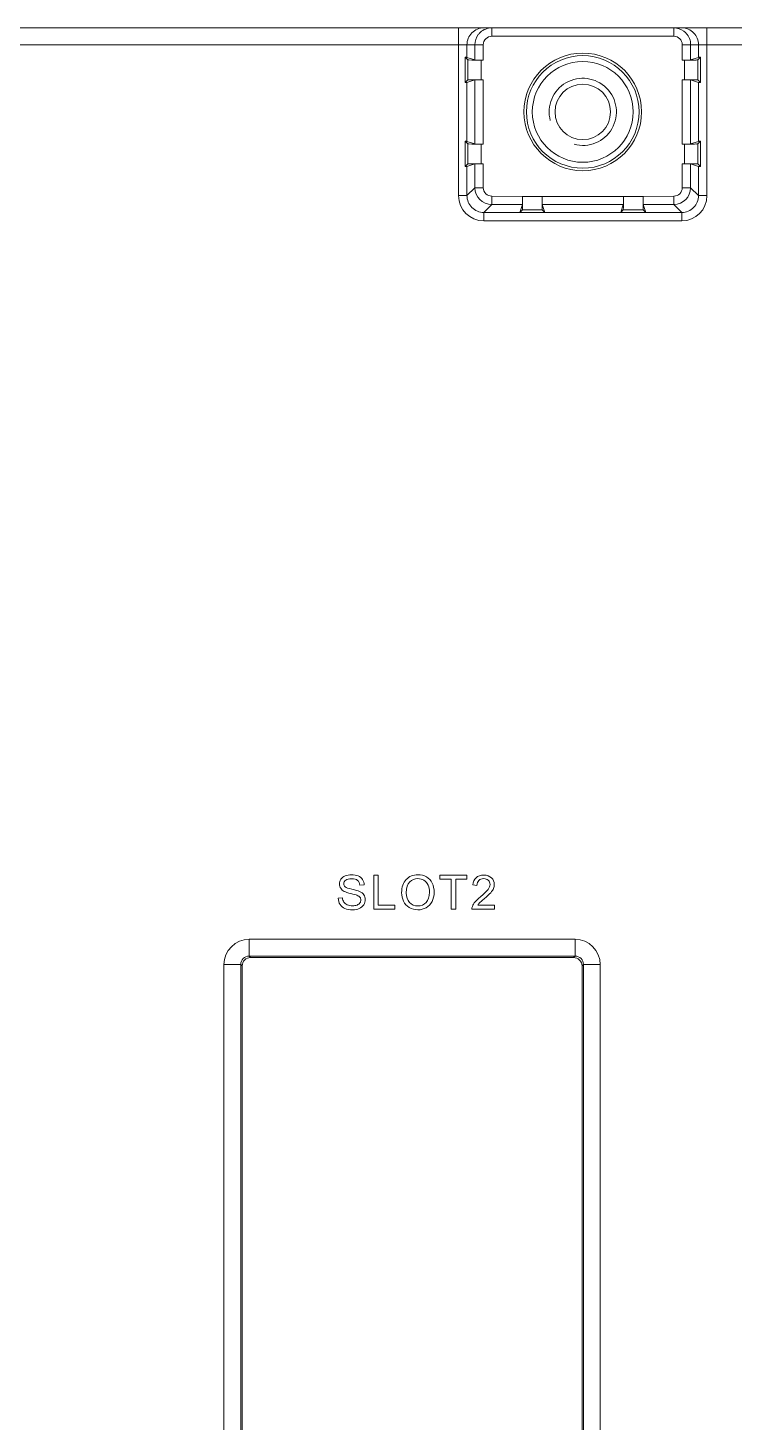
# Model space of a CAD drawing. Header units: millimetres. Extents: x 33157 to 59611, y -29750 to 1750.
# Drawn here: x 54995.7 to 55037.7, y -3995.1 to -3912.1 of the extents above; entities that cross this region are included whole.
import ezdxf

# ---------------------------------------------------------------- set-up
doc = ezdxf.new("R2010")
doc.units = ezdxf.units.MM
doc.layers.add('layer 1', color=7, linetype='Continuous', lineweight=18)

msp = doc.modelspace()

# ---------------------------------------------------------------- linework, layer by layer
at = {"layer": 'layer 1', "lineweight": 9}
for p, q in [((55021.324, -3912.109), (55021.324, -3912.109)), ((55021.324, -3912.109), (55021.324, -3922.096)), ((55023.296, -3912.109), (55023.296, -3912.109)), ((55023.296, -3912.109), (55023.296, -3912.609)), ((55034.127, -3912.109), (55034.127, -3912.109)), ((55034.127, -3912.109), (55034.127, -3912.609)), ((55034.127, -3912.609), (55034.127, -3912.609)), ((55036.098, -3912.109), (55036.098, -3912.109)), ((55036.098, -3912.109), (55036.098, -3922.096)), ((55021.824, -3913.109), (55021.824, -3913.109)), ((55021.824, -3913.109), (55021.824, -3913.863)), ((55022.296, -3913.109), (55022.296, -3913.109)), ((55022.296, -3913.109), (55022.296, -3914.02)), ((55022.796, -3913.109), (55022.796, -3913.109)), ((55022.796, -3913.109), (55022.796, -3914.024)), ((55022.796, -3913.109), (55022.796, -3913.109)), ((55034.627, -3913.109), (55034.627, -3913.109)), ((55034.627, -3913.109), (55034.627, -3914.024)), ((55035.127, -3913.109), (55035.127, -3913.109)), ((55035.127, -3913.109), (55035.127, -3914.02)), ((55035.599, -3913.109), (55035.599, -3913.109)), ((55035.599, -3913.109), (55035.599, -3913.863)), ((55021.713, -3913.86), (55021.713, -3913.86)), ((55021.713, -3913.86), (55021.713, -3915.357)), ((55021.87, -3914.017), (55021.87, -3914.017)), ((55021.87, -3914.017), (55021.87, -3915.2)), ((55022.67, -3914.024), (55022.67, -3914.024)), ((55022.67, -3914.024), (55022.67, -3915.193)), ((55022.796, -3914.024), (55022.796, -3914.024)), ((55034.752, -3914.024), (55034.752, -3914.024)), ((55034.752, -3914.024), (55034.752, -3915.193)), ((55034.752, -3914.024), (55034.752, -3914.024)), ((55035.552, -3914.017), (55035.552, -3914.017)), ((55035.552, -3914.017), (55035.552, -3915.2)), ((55035.599, -3913.863), (55035.599, -3913.863)), ((55035.71, -3913.86), (55035.71, -3913.86)), ((55035.71, -3913.86), (55035.71, -3913.86)), ((55035.71, -3913.86), (55035.71, -3915.357)), ((55021.824, -3915.354), (55021.824, -3915.354)), ((55021.824, -3915.354), (55021.824, -3918.863)), ((55021.87, -3915.2), (55021.87, -3915.2)), ((55022.296, -3915.197), (55022.296, -3915.197)), ((55022.296, -3915.197), (55022.296, -3915.197)), ((55022.296, -3915.197), (55022.296, -3919.02)), ((55022.796, -3915.193), (55022.796, -3915.193)), ((55022.796, -3915.193), (55022.796, -3919.024)), ((55022.796, -3915.193), (55022.796, -3915.193)), ((55034.627, -3915.193), (55034.627, -3915.193)), ((55034.627, -3915.193), (55034.627, -3919.024)), ((55034.752, -3915.193), (55034.752, -3915.193)), ((55035.127, -3915.197), (55035.127, -3915.197)), ((55035.127, -3915.197), (55035.127, -3919.02)), ((55035.599, -3915.354), (55035.599, -3915.354)), ((55035.599, -3915.354), (55035.599, -3918.863)), ((55021.713, -3918.86), (55021.713, -3918.86)), ((55021.713, -3918.86), (55021.713, -3920.357)), ((55021.87, -3919.017), (55021.87, -3919.017)), ((55021.87, -3919.017), (55021.87, -3920.2)), ((55022.67, -3919.024), (55022.67, -3919.024)), ((55022.67, -3919.024), (55022.67, -3920.193)), ((55022.796, -3919.024), (55022.796, -3919.024)), ((55034.752, -3919.024), (55034.752, -3919.024)), ((55034.752, -3919.024), (55034.752, -3920.193)), ((55034.752, -3919.024), (55034.752, -3919.024)), ((55035.552, -3919.017), (55035.552, -3919.017)), ((55035.552, -3919.017), (55035.552, -3920.2)), ((55035.599, -3918.863), (55035.599, -3918.863)), ((55035.71, -3918.86), (55035.71, -3918.86)), ((55035.71, -3918.86), (55035.71, -3918.86)), ((55035.71, -3918.86), (55035.71, -3920.357)), ((55021.824, -3920.354), (55021.824, -3920.354)), ((55021.824, -3920.354), (55021.824, -3922.096)), ((55021.87, -3920.2), (55021.87, -3920.2)), ((55022.296, -3920.197), (55022.296, -3920.197)), ((55022.296, -3920.197), (55022.296, -3920.197)), ((55022.296, -3920.197), (55022.296, -3921.624)), ((55022.796, -3920.193), (55022.796, -3920.193)), ((55022.796, -3920.193), (55022.796, -3921.624)), ((55022.796, -3920.193), (55022.796, -3920.193)), ((55034.627, -3920.193), (55034.627, -3920.193)), ((55034.627, -3920.193), (55034.627, -3921.624)), ((55034.752, -3920.193), (55034.752, -3920.193)), ((55035.127, -3920.197), (55035.127, -3920.197)), ((55035.127, -3920.197), (55035.127, -3921.624)), ((55035.599, -3920.354), (55035.599, -3920.354)), ((55035.599, -3920.354), (55035.599, -3922.096)), ((55022.296, -3921.624), (55022.296, -3921.624)), ((55022.796, -3921.624), (55022.796, -3921.624)), ((55035.127, -3921.624), (55035.127, -3921.624)), ((55021.824, -3922.096), (55021.824, -3922.096)), ((55023.296, -3922.124), (55023.296, -3922.124)), ((55023.296, -3922.124), (55023.296, -3922.624)), ((55032.295, -3922.137), (55032.295, -3922.137)), ((55034.127, -3922.124), (55034.127, -3922.124)), ((55034.127, -3922.124), (55034.127, -3922.124)), ((55034.127, -3922.124), (55034.127, -3922.624)), ((55036.098, -3922.096), (55036.098, -3922.096)), ((55022.824, -3923.096), (55022.824, -3923.096)), ((55022.824, -3923.096), (55022.824, -3923.596)), ((55023.296, -3922.624), (55023.296, -3922.624)), ((55024.966, -3923.096), (55024.966, -3923.096)), ((55025.12, -3922.95), (55025.12, -3922.95)), ((55025.123, -3922.624), (55025.123, -3922.624)), ((55025.123, -3922.624), (55025.123, -3922.624)), ((55026.302, -3922.95), (55026.302, -3922.95)), ((55026.458, -3923.105), (55026.458, -3923.105)), ((55030.966, -3923.096), (55030.966, -3923.096)), ((55031.12, -3922.95), (55031.12, -3922.95)), ((55031.123, -3922.624), (55031.123, -3922.624)), ((55031.123, -3922.624), (55031.123, -3922.624)), ((55032.302, -3922.95), (55032.302, -3922.95)), ((55032.458, -3923.105), (55032.458, -3923.105)), ((55034.127, -3922.624), (55034.127, -3922.624)), ((55034.599, -3923.096), (55034.599, -3923.096)), ((55034.599, -3923.096), (55034.599, -3923.096)), ((55034.599, -3923.096), (55034.599, -3923.596)), ((55034.599, -3923.596), (55034.599, -3923.596)), ((55008.87, -3966.367), (55008.87, -3966.367)), ((55008.87, -3966.367), (55008.87, -3967.367)), ((55028.253, -3966.367), (55028.253, -3966.367)), ((55028.253, -3966.367), (55028.253, -3966.367)), ((55028.253, -3966.367), (55028.253, -3967.367)), ((55028.253, -3967.367), (55028.253, -3967.367)), ((55028.253, -3967.367), (55028.253, -3967.367)), ((55007.37, -3967.867), (55007.37, -4022.7)), ((55008.37, -3967.867), (55008.37, -3967.867)), ((55008.37, -3967.867), (55008.37, -4022.7)), ((55008.456, -3967.953), (55008.456, -4022.614)), ((55028.167, -3967.453), (55028.167, -3967.453)), ((55028.667, -3967.953), (55028.667, -3967.953)), ((55028.667, -3967.953), (55028.667, -4022.614)), ((55028.753, -3967.867), (55028.753, -3967.867)), ((55028.753, -3967.867), (55028.753, -3967.867)), ((55028.753, -3967.867), (55028.753, -4022.7)), ((55029.753, -3967.867), (55029.753, -3967.867)), ((55029.753, -3967.867), (55029.753, -3967.867)), ((55029.753, -3967.867), (55029.753, -4022.7))]:
    msp.add_line(p, q, dxfattribs=at)
for points in [[(54809.212, -3912.109), (54809.212, -3912.109), (55095.211, -3912.109), (55095.211, -3912.109)], [(55022.117, -3912.401), (55021.929, -3912.589), (55021.824, -3912.843), (55021.824, -3913.109)], [(55022.824, -3912.109), (55022.559, -3912.109), (55022.304, -3912.214), (55022.117, -3912.401)], [(55022.495, -3912.511), (55022.369, -3912.679), (55022.296, -3912.899), (55022.296, -3913.109)], [(55022.624, -3912.368), (55022.576, -3912.411), (55022.533, -3912.459), (55022.495, -3912.511)], [(55023.296, -3912.109), (55023.048, -3912.109), (55022.808, -3912.201), (55022.624, -3912.368)], [(55023.296, -3912.609), (55023.02, -3912.609), (55022.796, -3912.832), (55022.796, -3913.109)], [(55034.127, -3912.609), (55034.127, -3912.609), (55023.296, -3912.609), (55023.296, -3912.609)], [(55034.725, -3912.307), (55034.556, -3912.182), (55034.337, -3912.109), (55034.127, -3912.109)], [(55034.627, -3913.109), (55034.627, -3912.832), (55034.403, -3912.609), (55034.127, -3912.609)], [(55035.306, -3912.401), (55035.118, -3912.214), (55034.864, -3912.109), (55034.599, -3912.109)], [(55034.867, -3912.436), (55034.824, -3912.389), (55034.776, -3912.346), (55034.725, -3912.307)], [(55035.127, -3913.109), (55035.127, -3912.86), (55035.034, -3912.62), (55034.867, -3912.436)], [(55035.599, -3913.109), (55035.599, -3912.843), (55035.493, -3912.589), (55035.306, -3912.401)], [(54989.627, -3913.109), (54989.627, -3913.109), (55022.796, -3913.109), (55022.796, -3913.109)], [(55034.627, -3913.109), (55034.627, -3913.109), (55067.796, -3913.109), (55067.796, -3913.109)], [(55021.87, -3914.017), (55021.87, -3914.017), (55021.713, -3913.86), (55021.713, -3913.86)], [(55021.824, -3913.863), (55021.821, -3913.862), (55021.782, -3913.861), (55021.713, -3913.86)], [(55021.824, -3913.863), (55021.824, -3913.863), (55022.296, -3914.02), (55022.296, -3914.02)], [(55021.87, -3914.017), (55021.874, -3914.021), (55022.231, -3914.024), (55022.67, -3914.024)], [(55022.296, -3914.02), (55022.303, -3914.023), (55022.525, -3914.024), (55022.796, -3914.024)], [(55022.796, -3914.024), (55022.796, -3914.024), (55022.67, -3914.024), (55022.67, -3914.024)], [(55034.627, -3914.024), (55034.627, -3914.024), (55034.752, -3914.024), (55034.752, -3914.024)], [(55035.599, -3913.863), (55035.599, -3913.863), (55035.127, -3914.02), (55035.127, -3914.02)], [(55035.552, -3914.017), (55035.552, -3914.017), (55035.71, -3913.86), (55035.71, -3913.86)], [(55035.71, -3913.86), (55035.64, -3913.861), (55035.601, -3913.862), (55035.599, -3913.863)], [(55021.87, -3915.2), (55021.87, -3915.2), (55021.713, -3915.357), (55021.713, -3915.357)], [(55021.713, -3915.357), (55021.782, -3915.356), (55021.821, -3915.355), (55021.824, -3915.354)], [(55021.824, -3915.354), (55021.824, -3915.354), (55022.296, -3915.197), (55022.296, -3915.197)], [(55022.796, -3915.193), (55022.796, -3915.193), (55022.67, -3915.193), (55022.67, -3915.193)], [(55034.627, -3915.193), (55034.627, -3915.193), (55034.752, -3915.193), (55034.752, -3915.193)], [(55035.127, -3915.197), (55035.119, -3915.195), (55034.898, -3915.193), (55034.627, -3915.193)], [(55035.552, -3915.2), (55035.549, -3915.196), (55035.192, -3915.193), (55034.752, -3915.193)], [(55035.599, -3915.354), (55035.599, -3915.354), (55035.127, -3915.197), (55035.127, -3915.197)], [(55035.552, -3915.2), (55035.552, -3915.2), (55035.71, -3915.357), (55035.71, -3915.357)], [(55035.599, -3915.354), (55035.601, -3915.355), (55035.64, -3915.356), (55035.71, -3915.357)], [(55021.87, -3919.017), (55021.87, -3919.017), (55021.713, -3918.86), (55021.713, -3918.86)], [(55021.824, -3918.863), (55021.821, -3918.862), (55021.782, -3918.861), (55021.713, -3918.86)], [(55021.824, -3918.863), (55021.824, -3918.863), (55022.296, -3919.02), (55022.296, -3919.02)], [(55021.87, -3919.017), (55021.874, -3919.021), (55022.231, -3919.024), (55022.67, -3919.024)], [(55022.296, -3919.02), (55022.303, -3919.023), (55022.525, -3919.024), (55022.796, -3919.024)], [(55022.796, -3919.024), (55022.796, -3919.024), (55022.67, -3919.024), (55022.67, -3919.024)], [(55034.627, -3919.024), (55034.627, -3919.024), (55034.752, -3919.024), (55034.752, -3919.024)], [(55035.599, -3918.863), (55035.599, -3918.863), (55035.127, -3919.02), (55035.127, -3919.02)], [(55035.552, -3919.017), (55035.552, -3919.017), (55035.71, -3918.86), (55035.71, -3918.86)], [(55035.71, -3918.86), (55035.64, -3918.861), (55035.601, -3918.862), (55035.599, -3918.863)], [(55021.87, -3920.2), (55021.87, -3920.2), (55021.713, -3920.357), (55021.713, -3920.357)], [(55021.713, -3920.357), (55021.782, -3920.356), (55021.821, -3920.355), (55021.824, -3920.354)], [(55021.824, -3920.354), (55021.824, -3920.354), (55022.296, -3920.197), (55022.296, -3920.197)], [(55022.796, -3920.193), (55022.796, -3920.193), (55022.67, -3920.193), (55022.67, -3920.193)], [(55034.627, -3920.193), (55034.627, -3920.193), (55034.752, -3920.193), (55034.752, -3920.193)], [(55035.127, -3920.197), (55035.119, -3920.195), (55034.898, -3920.193), (55034.627, -3920.193)], [(55035.552, -3920.2), (55035.549, -3920.196), (55035.192, -3920.193), (55034.752, -3920.193)], [(55035.599, -3920.354), (55035.599, -3920.354), (55035.127, -3920.197), (55035.127, -3920.197)], [(55035.552, -3920.2), (55035.552, -3920.2), (55035.71, -3920.357), (55035.71, -3920.357)], [(55035.599, -3920.354), (55035.601, -3920.355), (55035.64, -3920.356), (55035.71, -3920.357)], [(55022.296, -3921.624), (55022.296, -3921.624), (55021.824, -3922.096), (55021.824, -3922.096)], [(55022.796, -3921.624), (55022.796, -3921.624), (55022.296, -3921.624), (55022.296, -3921.624)], [(55022.296, -3921.624), (55022.296, -3922.176), (55022.744, -3922.624), (55023.296, -3922.624)], [(55034.127, -3922.624), (55034.679, -3922.624), (55035.126, -3922.176), (55035.127, -3921.624)], [(55034.627, -3921.624), (55034.627, -3921.624), (55035.127, -3921.624), (55035.127, -3921.624)], [(55035.127, -3921.624), (55035.127, -3921.624), (55035.599, -3922.096), (55035.599, -3922.096)], [(55021.324, -3922.096), (55021.324, -3922.096), (55021.824, -3922.096), (55021.824, -3922.096)], [(55021.324, -3922.096), (55021.324, -3922.924), (55021.996, -3923.596), (55022.824, -3923.596)], [(55023.296, -3922.124), (55023.296, -3922.124), (55025.127, -3922.137), (55025.127, -3922.137)], [(55025.127, -3922.137), (55025.127, -3922.137), (55032.295, -3922.137), (55032.295, -3922.137)], [(55032.295, -3922.137), (55032.295, -3922.137), (55034.127, -3922.124), (55034.127, -3922.124)], [(55034.599, -3923.596), (55035.427, -3923.596), (55036.098, -3922.924), (55036.098, -3922.096)], [(55036.098, -3922.096), (55036.098, -3922.096), (55035.599, -3922.096), (55035.599, -3922.096)], [(55022.824, -3923.096), (55022.824, -3923.096), (55024.966, -3923.096), (55024.966, -3923.096)], [(55023.296, -3922.624), (55023.296, -3922.624), (55022.824, -3923.096), (55022.824, -3923.096)], [(55023.296, -3922.624), (55023.296, -3922.624), (55025.123, -3922.624), (55025.123, -3922.624)], [(55024.965, -3923.105), (55024.965, -3923.105), (55026.458, -3923.105), (55026.458, -3923.105)], [(55025.12, -3922.95), (55025.12, -3922.95), (55024.965, -3923.105), (55024.965, -3923.105)], [(55024.966, -3923.096), (55024.966, -3923.096), (55025.123, -3922.624), (55025.123, -3922.624)], [(55025.12, -3922.95), (55025.12, -3922.95), (55026.302, -3922.95), (55026.302, -3922.95)], [(55026.3, -3922.624), (55026.3, -3922.624), (55031.123, -3922.624), (55031.123, -3922.624)], [(55026.457, -3923.096), (55026.457, -3923.096), (55026.3, -3922.624), (55026.3, -3922.624)], [(55026.302, -3922.95), (55026.302, -3922.95), (55026.457, -3923.1), (55026.457, -3923.1)], [(55026.457, -3923.096), (55026.457, -3923.096), (55030.966, -3923.096), (55030.966, -3923.096)], [(55026.457, -3923.104), (55026.457, -3923.104), (55026.458, -3923.105), (55026.458, -3923.105)], [(55030.965, -3923.105), (55030.965, -3923.105), (55032.458, -3923.105), (55032.458, -3923.105)], [(55031.12, -3922.95), (55031.12, -3922.95), (55030.965, -3923.105), (55030.965, -3923.105)], [(55030.966, -3923.096), (55030.966, -3923.096), (55031.123, -3922.624), (55031.123, -3922.624)], [(55031.12, -3922.95), (55031.12, -3922.95), (55032.302, -3922.95), (55032.302, -3922.95)], [(55032.3, -3922.624), (55032.3, -3922.624), (55034.127, -3922.624), (55034.127, -3922.624)], [(55032.457, -3923.096), (55032.457, -3923.096), (55032.3, -3922.624), (55032.3, -3922.624)], [(55032.302, -3922.95), (55032.302, -3922.95), (55032.457, -3923.1), (55032.457, -3923.1)], [(55032.457, -3923.096), (55032.457, -3923.096), (55034.599, -3923.096), (55034.599, -3923.096)], [(55032.457, -3923.104), (55032.457, -3923.104), (55032.458, -3923.105), (55032.458, -3923.105)], [(55034.127, -3922.624), (55034.127, -3922.624), (55034.599, -3923.096), (55034.599, -3923.096)], [(55022.824, -3923.596), (55022.824, -3923.596), (55034.599, -3923.596), (55034.599, -3923.596)], [(55008.87, -3966.367), (55008.042, -3966.367), (55007.37, -3967.039), (55007.37, -3967.867)], [(55008.87, -3966.367), (55008.87, -3966.367), (55028.253, -3966.367), (55028.253, -3966.367)], [(55029.753, -3967.867), (55029.753, -3967.039), (55029.081, -3966.367), (55028.253, -3966.367)], [(55008.87, -3967.367), (55008.87, -3967.367), (55028.253, -3967.367), (55028.253, -3967.367)], [(55008.956, -3967.453), (55008.956, -3967.453), (55008.87, -3967.367), (55008.87, -3967.367)], [(55028.253, -3967.367), (55028.253, -3967.367), (55028.167, -3967.453), (55028.167, -3967.453)], [(55007.37, -3967.867), (55007.37, -3967.867), (55008.37, -3967.867), (55008.37, -3967.867)], [(55008.456, -3967.953), (55008.456, -3967.953), (55008.37, -3967.867), (55008.37, -3967.867)], [(55008.956, -3967.453), (55008.679, -3967.453), (55008.456, -3967.677), (55008.456, -3967.953)], [(55008.956, -3967.453), (55008.956, -3967.453), (55028.167, -3967.453), (55028.167, -3967.453)], [(55028.667, -3967.953), (55028.667, -3967.677), (55028.443, -3967.453), (55028.167, -3967.453)], [(55028.753, -3967.867), (55028.753, -3967.867), (55028.667, -3967.953), (55028.667, -3967.953)], [(55029.753, -3967.867), (55029.753, -3967.867), (55028.753, -3967.867), (55028.753, -3967.867)]]:
    msp.add_open_spline(points, degree=3, dxfattribs=at)
for points, knots in [([(55032.211, -3917.109), (55032.211, -3915.176), (55030.644, -3913.609), (55028.711, -3913.609), (55026.778, -3913.609), (55025.211, -3915.176), (55025.211, -3917.109), (55025.211, -3919.042), (55026.778, -3920.609), (55028.711, -3920.609), (55030.644, -3920.609), (55032.211, -3919.042), (55032.211, -3917.109), (55032.211, -3917.109), (55032.211, -3917.109), (55032.211, -3917.109)], [0, 0, 0, 0, 157978.29184, 157978.29184, 157978.29184, 315956.583679, 315956.583679, 315956.583679, 473934.875519, 473934.875519, 473934.875519, 631913.167358, 631913.167358, 631913.167358, 631919.48649, 631919.48649, 631919.48649, 631919.48649]), ([(55032.061, -3917.109), (55032.061, -3915.258), (55030.561, -3913.759), (55028.711, -3913.759), (55026.861, -3913.759), (55025.361, -3915.258), (55025.361, -3917.109), (55025.361, -3918.959), (55026.861, -3920.459), (55028.711, -3920.459), (55030.561, -3920.459), (55032.061, -3918.959), (55032.061, -3917.109), (55032.061, -3917.109), (55032.061, -3917.109), (55032.061, -3917.109)], [0, 0, 0, 0, 157978.84943, 157978.84943, 157978.84943, 315957.698861, 315957.698861, 315957.698861, 473936.548291, 473936.548291, 473936.548291, 631915.397722, 631915.397722, 631915.397722, 631921.716876, 631921.716876, 631921.716876, 631921.716876]), ([(55031.711, -3917.109), (55031.711, -3915.452), (55030.368, -3914.109), (55028.711, -3914.109), (55027.054, -3914.109), (55025.711, -3915.452), (55025.711, -3917.109), (55025.711, -3918.765), (55027.054, -3920.109), (55028.711, -3920.109), (55030.368, -3920.109), (55031.711, -3918.765), (55031.711, -3917.109), (55031.711, -3917.109), (55031.711, -3917.109), (55031.711, -3917.109)], [0, 0, 0, 0, 157980.15052, 157980.15052, 157980.15052, 315960.30104, 315960.30104, 315960.30104, 473940.451561, 473940.451561, 473940.451561, 631920.602081, 631920.602081, 631920.602081, 631926.921287, 631926.921287, 631926.921287, 631926.921287]), ([(55034.725, -3914.024), (55034.829, -3914.024), (55034.933, -3914.024), (55035.037, -3914.024), (55035.085, -3914.024), (55035.132, -3914.024), (55035.18, -3914.023), (55035.222, -3914.023), (55035.264, -3914.023), (55035.306, -3914.022), (55035.34, -3914.022), (55035.374, -3914.021), (55035.409, -3914.021), (55035.435, -3914.022), (55035.462, -3914.023), (55035.487, -3914.02), (55035.502, -3914.019), (55035.517, -3914.016), (55035.535, -3914.019), (55035.542, -3914.02), (55035.548, -3914.022), (55035.552, -3914.017)], [0, 0, 0, 0, 149069.000676, 149069.000676, 149069.000676, 298138.001351, 298138.001351, 298138.001351, 447207.002027, 447207.002027, 447207.002027, 596276.002703, 596276.002703, 596276.002703, 745345.003379, 745345.003379, 745345.003379, 894414.004054, 894414.004054, 894414.004054, 1043483.00473, 1043483.00473, 1043483.00473, 1043483.00473]), ([(55034.725, -3914.024), (55034.776, -3914.024), (55034.827, -3914.024), (55034.878, -3914.024), (55034.921, -3914.024), (55034.964, -3914.025), (55035.007, -3914.023), (55035.036, -3914.022), (55035.064, -3914.02), (55035.094, -3914.022), (55035.105, -3914.022), (55035.116, -3914.024), (55035.127, -3914.02)], [0, 0, 0, 0, 158005.188899, 158005.188899, 158005.188899, 316010.377798, 316010.377798, 316010.377798, 474015.566697, 474015.566697, 474015.566697, 632020.755597, 632020.755597, 632020.755597, 632020.755597]), ([(55022.698, -3915.193), (55022.594, -3915.193), (55022.489, -3915.193), (55022.385, -3915.193), (55022.338, -3915.193), (55022.29, -3915.194), (55022.243, -3915.194), (55022.201, -3915.194), (55022.159, -3915.194), (55022.117, -3915.195), (55022.083, -3915.195), (55022.048, -3915.196), (55022.013, -3915.196), (55021.987, -3915.196), (55021.961, -3915.195), (55021.936, -3915.197), (55021.92, -3915.198), (55021.905, -3915.201), (55021.888, -3915.198), (55021.881, -3915.197), (55021.874, -3915.196), (55021.87, -3915.2)], [0, 0, 0, 0, 149036.424046, 149036.424046, 149036.424046, 298072.848093, 298072.848093, 298072.848093, 447109.272139, 447109.272139, 447109.272139, 596145.696186, 596145.696186, 596145.696186, 745182.120232, 745182.120232, 745182.120232, 894218.544279, 894218.544279, 894218.544279, 1043254.968325, 1043254.968325, 1043254.968325, 1043254.968325]), ([(55022.698, -3915.193), (55022.647, -3915.193), (55022.596, -3915.193), (55022.545, -3915.193), (55022.501, -3915.193), (55022.458, -3915.193), (55022.415, -3915.194), (55022.387, -3915.195), (55022.358, -3915.197), (55022.329, -3915.196), (55022.318, -3915.195), (55022.307, -3915.194), (55022.296, -3915.197)], [0, 0, 0, 0, 157972.432624, 157972.432624, 157972.432624, 315944.865249, 315944.865249, 315944.865249, 473917.297873, 473917.297873, 473917.297873, 631889.730497, 631889.730497, 631889.730497, 631889.730497]), ([(55028.194, -3919.04), (55029.068, -3919.275), (55029.991, -3918.893), (55030.443, -3918.109), (55030.896, -3917.325), (55030.766, -3916.334), (55030.126, -3915.694), (55029.485, -3915.054), (55028.495, -3914.924), (55027.711, -3915.377), (55026.927, -3915.829), (55026.545, -3916.752), (55026.779, -3917.626)], [0, 0, 0, 0, 157988.95752, 157988.95752, 157988.95752, 315977.91504, 315977.91504, 315977.91504, 473966.87256, 473966.87256, 473966.87256, 631955.830079, 631955.830079, 631955.830079, 631955.830079]), ([(55030.361, -3917.109), (55030.361, -3916.197), (55029.623, -3915.459), (55028.711, -3915.459), (55027.8, -3915.459), (55027.061, -3916.197), (55027.061, -3917.109), (55027.061, -3918.02), (55027.8, -3918.759), (55028.711, -3918.759), (55029.623, -3918.759), (55030.361, -3918.02), (55030.361, -3917.109), (55030.361, -3917.109), (55030.361, -3917.109), (55030.361, -3917.109)], [0, 0, 0, 0, 157985.169309, 157985.169309, 157985.169309, 315970.338618, 315970.338618, 315970.338618, 473955.507928, 473955.507928, 473955.507928, 631940.677237, 631940.677237, 631940.677237, 631946.996644, 631946.996644, 631946.996644, 631946.996644]), ([(55034.725, -3919.024), (55034.829, -3919.024), (55034.933, -3919.024), (55035.037, -3919.024), (55035.085, -3919.024), (55035.132, -3919.024), (55035.18, -3919.023), (55035.222, -3919.023), (55035.264, -3919.023), (55035.306, -3919.022), (55035.34, -3919.022), (55035.374, -3919.021), (55035.409, -3919.021), (55035.435, -3919.022), (55035.462, -3919.023), (55035.487, -3919.02), (55035.502, -3919.019), (55035.517, -3919.016), (55035.535, -3919.019), (55035.542, -3919.02), (55035.548, -3919.022), (55035.552, -3919.017)], [0, 0, 0, 0, 149075.796811, 149075.796811, 149075.796811, 298151.593621, 298151.593621, 298151.593621, 447227.390432, 447227.390432, 447227.390432, 596303.187242, 596303.187242, 596303.187242, 745378.984053, 745378.984053, 745378.984053, 894454.780864, 894454.780864, 894454.780864, 1043530.577674, 1043530.577674, 1043530.577674, 1043530.577674]), ([(55034.725, -3919.024), (55034.776, -3919.024), (55034.827, -3919.024), (55034.878, -3919.024), (55034.921, -3919.024), (55034.964, -3919.025), (55035.007, -3919.023), (55035.036, -3919.022), (55035.064, -3919.02), (55035.094, -3919.022), (55035.105, -3919.022), (55035.116, -3919.024), (55035.127, -3919.02)], [0, 0, 0, 0, 158012.773839, 158012.773839, 158012.773839, 316025.547678, 316025.547678, 316025.547678, 474038.321517, 474038.321517, 474038.321517, 632051.095356, 632051.095356, 632051.095356, 632051.095356]), ([(55022.698, -3920.193), (55022.594, -3920.193), (55022.489, -3920.193), (55022.385, -3920.193), (55022.338, -3920.193), (55022.29, -3920.194), (55022.243, -3920.194), (55022.201, -3920.194), (55022.159, -3920.194), (55022.117, -3920.195), (55022.083, -3920.195), (55022.048, -3920.196), (55022.013, -3920.196), (55021.987, -3920.196), (55021.961, -3920.195), (55021.936, -3920.197), (55021.92, -3920.198), (55021.905, -3920.201), (55021.888, -3920.198), (55021.881, -3920.197), (55021.874, -3920.196), (55021.87, -3920.2)], [0, 0, 0, 0, 149043.220489, 149043.220489, 149043.220489, 298086.440979, 298086.440979, 298086.440979, 447129.661468, 447129.661468, 447129.661468, 596172.881957, 596172.881957, 596172.881957, 745216.102446, 745216.102446, 745216.102446, 894259.322936, 894259.322936, 894259.322936, 1043302.543425, 1043302.543425, 1043302.543425, 1043302.543425]), ([(55022.698, -3920.193), (55022.647, -3920.193), (55022.596, -3920.193), (55022.545, -3920.193), (55022.501, -3920.193), (55022.458, -3920.193), (55022.415, -3920.194), (55022.387, -3920.195), (55022.358, -3920.197), (55022.329, -3920.196), (55022.318, -3920.195), (55022.307, -3920.194), (55022.296, -3920.197)], [0, 0, 0, 0, 157980.017892, 157980.017892, 157980.017892, 315960.035784, 315960.035784, 315960.035784, 473940.053676, 473940.053676, 473940.053676, 631920.071568, 631920.071568, 631920.071568, 631920.071568]), ([(55022.796, -3921.624), (55022.796, -3921.757), (55022.849, -3921.884), (55022.942, -3921.978), (55023.036, -3922.071), (55023.163, -3922.124), (55023.296, -3922.124)], [0, 0, 0, 0, 178166.481767, 178166.481767, 178166.481767, 356332.963535, 356332.963535, 356332.963535, 356332.963535]), ([(55034.127, -3922.124), (55034.259, -3922.124), (55034.387, -3922.071), (55034.48, -3921.978), (55034.574, -3921.884), (55034.627, -3921.757), (55034.627, -3921.624)], [0, 0, 0, 0, 178202.373312, 178202.373312, 178202.373312, 356404.746624, 356404.746624, 356404.746624, 356404.746624]), ([(55021.824, -3922.096), (55021.824, -3922.361), (55021.929, -3922.616), (55022.117, -3922.803), (55022.304, -3922.991), (55022.559, -3923.096), (55022.824, -3923.096)], [0, 0, 0, 0, 178164.855231, 178164.855231, 178164.855231, 356329.710462, 356329.710462, 356329.710462, 356329.710462]), ([(55025.12, -3922.95), (55025.124, -3922.946), (55025.123, -3922.939), (55025.122, -3922.933), (55025.119, -3922.915), (55025.121, -3922.901), (55025.123, -3922.886), (55025.125, -3922.861), (55025.124, -3922.835), (55025.124, -3922.81), (55025.124, -3922.776), (55025.125, -3922.742), (55025.125, -3922.708), (55025.126, -3922.668), (55025.126, -3922.626), (55025.126, -3922.585), (55025.126, -3922.539), (55025.126, -3922.492), (55025.127, -3922.445), (55025.127, -3922.343), (55025.127, -3922.24), (55025.127, -3922.137)], [0, 0, 0, 0, 149054.96134, 149054.96134, 149054.96134, 298109.92268, 298109.92268, 298109.92268, 447164.88402, 447164.88402, 447164.88402, 596219.84536, 596219.84536, 596219.84536, 745274.8067, 745274.8067, 745274.8067, 894329.76804, 894329.76804, 894329.76804, 1043384.72938, 1043384.72938, 1043384.72938, 1043384.72938]), ([(55025.127, -3922.137), (55025.127, -3922.198), (55025.127, -3922.26), (55025.127, -3922.321), (55025.127, -3922.373), (55025.128, -3922.426), (55025.126, -3922.477), (55025.125, -3922.513), (55025.122, -3922.547), (55025.124, -3922.583), (55025.125, -3922.597), (55025.127, -3922.611), (55025.123, -3922.624)], [0, 0, 0, 0, 157990.651953, 157990.651953, 157990.651953, 315981.303906, 315981.303906, 315981.303906, 473971.955859, 473971.955859, 473971.955859, 631962.607811, 631962.607811, 631962.607811, 631962.607811]), ([(55026.295, -3922.137), (55026.295, -3922.198), (55026.296, -3922.26), (55026.296, -3922.321), (55026.296, -3922.373), (55026.295, -3922.426), (55026.297, -3922.477), (55026.298, -3922.513), (55026.301, -3922.547), (55026.298, -3922.583), (55026.297, -3922.597), (55026.295, -3922.611), (55026.3, -3922.624)], [0, 0, 0, 0, 157993.887373, 157993.887373, 157993.887373, 315987.774746, 315987.774746, 315987.774746, 473981.662118, 473981.662118, 473981.662118, 631975.549491, 631975.549491, 631975.549491, 631975.549491]), ([(55026.295, -3922.137), (55026.295, -3922.24), (55026.296, -3922.343), (55026.296, -3922.445), (55026.296, -3922.492), (55026.296, -3922.539), (55026.297, -3922.585), (55026.297, -3922.626), (55026.297, -3922.668), (55026.297, -3922.708), (55026.298, -3922.742), (55026.299, -3922.776), (55026.299, -3922.81), (55026.298, -3922.835), (55026.297, -3922.861), (55026.3, -3922.886), (55026.301, -3922.901), (55026.304, -3922.915), (55026.301, -3922.933), (55026.3, -3922.939), (55026.298, -3922.946), (55026.302, -3922.95)], [0, 0, 0, 0, 149057.296665, 149057.296665, 149057.296665, 298114.59333, 298114.59333, 298114.59333, 447171.889995, 447171.889995, 447171.889995, 596229.18666, 596229.18666, 596229.18666, 745286.483325, 745286.483325, 745286.483325, 894343.77999, 894343.77999, 894343.77999, 1043401.076655, 1043401.076655, 1043401.076655, 1043401.076655]), ([(55031.12, -3922.95), (55031.124, -3922.946), (55031.123, -3922.939), (55031.122, -3922.933), (55031.119, -3922.915), (55031.121, -3922.901), (55031.123, -3922.886), (55031.125, -3922.861), (55031.124, -3922.835), (55031.124, -3922.81), (55031.124, -3922.776), (55031.125, -3922.742), (55031.125, -3922.708), (55031.126, -3922.668), (55031.126, -3922.626), (55031.126, -3922.585), (55031.126, -3922.539), (55031.126, -3922.492), (55031.127, -3922.445), (55031.127, -3922.343), (55031.127, -3922.24), (55031.127, -3922.137)], [0, 0, 0, 0, 149070.63299, 149070.63299, 149070.63299, 298141.265979, 298141.265979, 298141.265979, 447211.898969, 447211.898969, 447211.898969, 596282.531959, 596282.531959, 596282.531959, 745353.164949, 745353.164949, 745353.164949, 894423.797938, 894423.797938, 894423.797938, 1043494.430928, 1043494.430928, 1043494.430928, 1043494.430928]), ([(55031.127, -3922.137), (55031.127, -3922.198), (55031.127, -3922.26), (55031.127, -3922.321), (55031.127, -3922.373), (55031.128, -3922.426), (55031.126, -3922.477), (55031.125, -3922.513), (55031.122, -3922.547), (55031.124, -3922.583), (55031.125, -3922.597), (55031.127, -3922.611), (55031.123, -3922.624)], [0, 0, 0, 0, 158007.230557, 158007.230557, 158007.230557, 316014.461114, 316014.461114, 316014.461114, 474021.691671, 474021.691671, 474021.691671, 632028.922228, 632028.922228, 632028.922228, 632028.922228]), ([(55032.295, -3922.137), (55032.295, -3922.198), (55032.296, -3922.26), (55032.296, -3922.321), (55032.296, -3922.373), (55032.295, -3922.426), (55032.297, -3922.477), (55032.298, -3922.513), (55032.301, -3922.547), (55032.298, -3922.583), (55032.297, -3922.597), (55032.295, -3922.611), (55032.3, -3922.624)], [0, 0, 0, 0, 158010.465978, 158010.465978, 158010.465978, 316020.931956, 316020.931956, 316020.931956, 474031.397934, 474031.397934, 474031.397934, 632041.863912, 632041.863912, 632041.863912, 632041.863912]), ([(55032.295, -3922.137), (55032.295, -3922.24), (55032.296, -3922.343), (55032.296, -3922.445), (55032.296, -3922.492), (55032.296, -3922.539), (55032.297, -3922.585), (55032.297, -3922.626), (55032.297, -3922.668), (55032.297, -3922.708), (55032.298, -3922.742), (55032.299, -3922.776), (55032.299, -3922.81), (55032.298, -3922.835), (55032.297, -3922.861), (55032.3, -3922.886), (55032.301, -3922.901), (55032.304, -3922.915), (55032.301, -3922.933), (55032.3, -3922.939), (55032.298, -3922.946), (55032.302, -3922.95)], [0, 0, 0, 0, 149072.968316, 149072.968316, 149072.968316, 298145.936633, 298145.936633, 298145.936633, 447218.904949, 447218.904949, 447218.904949, 596291.873265, 596291.873265, 596291.873265, 745364.841581, 745364.841581, 745364.841581, 894437.809898, 894437.809898, 894437.809898, 1043510.778214, 1043510.778214, 1043510.778214, 1043510.778214]), ([(55034.599, -3923.096), (55034.864, -3923.096), (55035.118, -3922.991), (55035.306, -3922.803), (55035.493, -3922.616), (55035.599, -3922.361), (55035.599, -3922.096)], [0, 0, 0, 0, 178205.830364, 178205.830364, 178205.830364, 356411.660728, 356411.660728, 356411.660728, 356411.660728]), ([(55008.87, -3967.367), (55008.737, -3967.367), (55008.61, -3967.42), (55008.516, -3967.514), (55008.423, -3967.607), (55008.37, -3967.735), (55008.37, -3967.867)], [0, 0, 0, 0, 178199.596524, 178199.596524, 178199.596524, 356399.193047, 356399.193047, 356399.193047, 356399.193047]), ([(55028.753, -3967.867), (55028.753, -3967.735), (55028.7, -3967.607), (55028.606, -3967.514), (55028.512, -3967.42), (55028.385, -3967.367), (55028.253, -3967.367)], [0, 0, 0, 0, 178262.13322, 178262.13322, 178262.13322, 356524.26644, 356524.26644, 356524.26644, 356524.26644])]:
    msp.add_open_spline(points, degree=3, knots=knots, dxfattribs=at)
at = {"layer": 'layer 1'}
for points, knots in [([(55014.166, -3963.927), (55014.166, -3963.927), (55014.417, -3963.904), (55014.417, -3963.904), (55014.429, -3964.006), (55014.457, -3964.089), (55014.501, -3964.155), (55014.544, -3964.22), (55014.612, -3964.272), (55014.704, -3964.313), (55014.796, -3964.353), (55014.899, -3964.373), (55015.014, -3964.373), (55015.116, -3964.373), (55015.206, -3964.358), (55015.284, -3964.327), (55015.362, -3964.297), (55015.42, -3964.255), (55015.458, -3964.202), (55015.496, -3964.149), (55015.515, -3964.091), (55015.515, -3964.029), (55015.515, -3963.966), (55015.497, -3963.911), (55015.46, -3963.863), (55015.424, -3963.816), (55015.363, -3963.777), (55015.278, -3963.744), (55015.224, -3963.723), (55015.104, -3963.69), (55014.918, -3963.646), (55014.733, -3963.601), (55014.603, -3963.559), (55014.528, -3963.52), (55014.432, -3963.469), (55014.361, -3963.406), (55014.313, -3963.331), (55014.266, -3963.256), (55014.242, -3963.172), (55014.242, -3963.079), (55014.242, -3962.977), (55014.272, -3962.881), (55014.329, -3962.793), (55014.387, -3962.704), (55014.472, -3962.637), (55014.583, -3962.591), (55014.694, -3962.545), (55014.818, -3962.522), (55014.954, -3962.522), (55015.103, -3962.522), (55015.235, -3962.546), (55015.35, -3962.594), (55015.464, -3962.642), (55015.552, -3962.713), (55015.614, -3962.807), (55015.675, -3962.901), (55015.708, -3963.007), (55015.713, -3963.126), (55015.713, -3963.126), (55015.456, -3963.145), (55015.456, -3963.145), (55015.442, -3963.018), (55015.396, -3962.921), (55015.316, -3962.856), (55015.237, -3962.791), (55015.119, -3962.759), (55014.964, -3962.759), (55014.802, -3962.759), (55014.684, -3962.788), (55014.61, -3962.848), (55014.536, -3962.907), (55014.499, -3962.978), (55014.499, -3963.062), (55014.499, -3963.134), (55014.526, -3963.194), (55014.578, -3963.241), (55014.63, -3963.288), (55014.764, -3963.336), (55014.981, -3963.385), (55015.198, -3963.435), (55015.347, -3963.477), (55015.428, -3963.514), (55015.545, -3963.568), (55015.632, -3963.636), (55015.688, -3963.72), (55015.744, -3963.802), (55015.772, -3963.898), (55015.772, -3964.006), (55015.772, -3964.114), (55015.742, -3964.214), (55015.68, -3964.309), (55015.618, -3964.404), (55015.53, -3964.478), (55015.415, -3964.531), (55015.3, -3964.584), (55015.171, -3964.61), (55015.026, -3964.61), (55014.844, -3964.61), (55014.691, -3964.583), (55014.567, -3964.53), (55014.444, -3964.477), (55014.347, -3964.397), (55014.277, -3964.29), (55014.207, -3964.183), (55014.17, -3964.062), (55014.166, -3963.927)], [0, 0, 0, 0, 140081.932223, 140081.932223, 140081.932223, 280163.864446, 280163.864446, 280163.864446, 420245.796669, 420245.796669, 420245.796669, 560327.728892, 560327.728892, 560327.728892, 700409.661115, 700409.661115, 700409.661115, 840491.593338, 840491.593338, 840491.593338, 980573.525561, 980573.525561, 980573.525561, 1120655.457784, 1120655.457784, 1120655.457784, 1260737.390007, 1260737.390007, 1260737.390007, 1400819.32223, 1400819.32223, 1400819.32223, 1540901.254453, 1540901.254453, 1540901.254453, 1680983.186676, 1680983.186676, 1680983.186676, 1821065.118899, 1821065.118899, 1821065.118899, 1961147.051123, 1961147.051123, 1961147.051123, 2101228.983346, 2101228.983346, 2101228.983346, 2241310.915569, 2241310.915569, 2241310.915569, 2381392.847792, 2381392.847792, 2381392.847792, 2521474.780015, 2521474.780015, 2521474.780015, 2661556.712238, 2661556.712238, 2661556.712238, 2801638.644461, 2801638.644461, 2801638.644461, 2941720.576684, 2941720.576684, 2941720.576684, 3081802.508907, 3081802.508907, 3081802.508907, 3221884.44113, 3221884.44113, 3221884.44113, 3361966.373353, 3361966.373353, 3361966.373353, 3502048.305576, 3502048.305576, 3502048.305576, 3642130.237799, 3642130.237799, 3642130.237799, 3782212.170022, 3782212.170022, 3782212.170022, 3922294.102245, 3922294.102245, 3922294.102245, 4062376.034468, 4062376.034468, 4062376.034468, 4202457.966691, 4202457.966691, 4202457.966691, 4342539.898914, 4342539.898914, 4342539.898914, 4482621.831137, 4482621.831137, 4482621.831137, 4622703.76336, 4622703.76336, 4622703.76336, 4762785.695583, 4762785.695583, 4762785.695583, 4902867.627806, 4902867.627806, 4902867.627806, 4902867.627806]), ([(55016.282, -3964.576), (55016.282, -3964.576), (55016.282, -3962.555), (55016.282, -3962.555), (55016.282, -3962.555), (55016.55, -3962.555), (55016.55, -3962.555), (55016.55, -3962.555), (55016.55, -3964.339), (55016.55, -3964.339), (55016.55, -3964.339), (55017.543, -3964.339), (55017.543, -3964.339), (55017.543, -3964.339), (55017.543, -3964.576), (55017.543, -3964.576), (55017.543, -3964.576), (55016.282, -3964.576), (55016.282, -3964.576)], [0, 0, 0, 0, 151297.125788, 151297.125788, 151297.125788, 302594.251575, 302594.251575, 302594.251575, 453891.377363, 453891.377363, 453891.377363, 605188.503151, 605188.503151, 605188.503151, 756485.628938, 756485.628938, 756485.628938, 907782.754726, 907782.754726, 907782.754726, 907782.754726]), ([(55017.938, -3963.593), (55017.938, -3963.258), (55018.028, -3962.995), (55018.208, -3962.806), (55018.388, -3962.616), (55018.62, -3962.522), (55018.906, -3962.522), (55019.092, -3962.522), (55019.26, -3962.566), (55019.41, -3962.655), (55019.56, -3962.744), (55019.674, -3962.868), (55019.753, -3963.028), (55019.831, -3963.187), (55019.871, -3963.367), (55019.871, -3963.569), (55019.871, -3963.774), (55019.829, -3963.957), (55019.747, -3964.118), (55019.664, -3964.28), (55019.547, -3964.403), (55019.395, -3964.485), (55019.243, -3964.569), (55019.08, -3964.61), (55018.904, -3964.61), (55018.714, -3964.61), (55018.544, -3964.564), (55018.394, -3964.472), (55018.244, -3964.38), (55018.13, -3964.255), (55018.053, -3964.096), (55017.976, -3963.938), (55017.938, -3963.77), (55017.938, -3963.593)], [0, 0, 0, 0, 145001.359929, 145001.359929, 145001.359929, 290002.719858, 290002.719858, 290002.719858, 435004.079788, 435004.079788, 435004.079788, 580005.439717, 580005.439717, 580005.439717, 725006.799646, 725006.799646, 725006.799646, 870008.159575, 870008.159575, 870008.159575, 1015009.519504, 1015009.519504, 1015009.519504, 1160010.879434, 1160010.879434, 1160010.879434, 1305012.239363, 1305012.239363, 1305012.239363, 1450013.599292, 1450013.599292, 1450013.599292, 1595014.959221, 1595014.959221, 1595014.959221, 1595014.959221]), ([(55018.214, -3963.597), (55018.214, -3963.84), (55018.279, -3964.032), (55018.41, -3964.172), (55018.541, -3964.311), (55018.705, -3964.381), (55018.903, -3964.381), (55019.104, -3964.381), (55019.269, -3964.311), (55019.399, -3964.17), (55019.529, -3964.029), (55019.594, -3963.828), (55019.594, -3963.569), (55019.594, -3963.404), (55019.566, -3963.261), (55019.511, -3963.139), (55019.455, -3963.016), (55019.374, -3962.921), (55019.267, -3962.854), (55019.16, -3962.787), (55019.04, -3962.753), (55018.907, -3962.753), (55018.718, -3962.753), (55018.555, -3962.818), (55018.419, -3962.948), (55018.282, -3963.078), (55018.214, -3963.294), (55018.214, -3963.597)], [0, 0, 0, 0, 146593.012455, 146593.012455, 146593.012455, 293186.02491, 293186.02491, 293186.02491, 439779.037365, 439779.037365, 439779.037365, 586372.04982, 586372.04982, 586372.04982, 732965.062274, 732965.062274, 732965.062274, 879558.074729, 879558.074729, 879558.074729, 1026151.087184, 1026151.087184, 1026151.087184, 1172744.099639, 1172744.099639, 1172744.099639, 1319337.112094, 1319337.112094, 1319337.112094, 1319337.112094]), ([(55020.885, -3964.576), (55020.885, -3964.576), (55020.885, -3962.793), (55020.885, -3962.793), (55020.885, -3962.793), (55020.219, -3962.793), (55020.219, -3962.793), (55020.219, -3962.793), (55020.219, -3962.555), (55020.219, -3962.555), (55020.219, -3962.555), (55021.819, -3962.555), (55021.819, -3962.555), (55021.819, -3962.555), (55021.819, -3962.793), (55021.819, -3962.793), (55021.819, -3962.793), (55021.153, -3962.793), (55021.153, -3962.793), (55021.153, -3962.793), (55021.153, -3964.576), (55021.153, -3964.576), (55021.153, -3964.576), (55020.885, -3964.576), (55020.885, -3964.576)], [0, 0, 0, 0, 147942.27399, 147942.27399, 147942.27399, 295884.54798, 295884.54798, 295884.54798, 443826.82197, 443826.82197, 443826.82197, 591769.09596, 591769.09596, 591769.09596, 739711.369949, 739711.369949, 739711.369949, 887653.643939, 887653.643939, 887653.643939, 1035595.917929, 1035595.917929, 1035595.917929, 1183538.191919, 1183538.191919, 1183538.191919, 1183538.191919]), ([(55023.454, -3964.339), (55023.454, -3964.339), (55023.454, -3964.576), (55023.454, -3964.576), (55023.454, -3964.576), (55022.117, -3964.576), (55022.117, -3964.576), (55022.115, -3964.516), (55022.125, -3964.459), (55022.146, -3964.404), (55022.18, -3964.313), (55022.235, -3964.223), (55022.311, -3964.135), (55022.387, -3964.047), (55022.495, -3963.945), (55022.635, -3963.83), (55022.854, -3963.65), (55023.003, -3963.507), (55023.08, -3963.402), (55023.158, -3963.297), (55023.197, -3963.197), (55023.197, -3963.103), (55023.197, -3963.005), (55023.162, -3962.922), (55023.092, -3962.854), (55023.021, -3962.787), (55022.929, -3962.753), (55022.816, -3962.753), (55022.696, -3962.753), (55022.6, -3962.789), (55022.528, -3962.86), (55022.456, -3962.931), (55022.42, -3963.03), (55022.419, -3963.157), (55022.419, -3963.157), (55022.165, -3963.131), (55022.165, -3963.131), (55022.182, -3962.941), (55022.248, -3962.796), (55022.362, -3962.697), (55022.476, -3962.597), (55022.629, -3962.547), (55022.821, -3962.547), (55023.015, -3962.547), (55023.169, -3962.601), (55023.282, -3962.708), (55023.395, -3962.816), (55023.451, -3962.95), (55023.451, -3963.109), (55023.451, -3963.19), (55023.435, -3963.269), (55023.402, -3963.347), (55023.369, -3963.426), (55023.314, -3963.508), (55023.237, -3963.594), (55023.16, -3963.681), (55023.032, -3963.8), (55022.855, -3963.95), (55022.705, -3964.075), (55022.61, -3964.16), (55022.567, -3964.205), (55022.525, -3964.249), (55022.49, -3964.294), (55022.462, -3964.339), (55022.462, -3964.339), (55023.454, -3964.339), (55023.454, -3964.339)], [0, 0, 0, 0, 141522.660364, 141522.660364, 141522.660364, 283045.320727, 283045.320727, 283045.320727, 424567.981091, 424567.981091, 424567.981091, 566090.641455, 566090.641455, 566090.641455, 707613.301818, 707613.301818, 707613.301818, 849135.962182, 849135.962182, 849135.962182, 990658.622546, 990658.622546, 990658.622546, 1132181.282909, 1132181.282909, 1132181.282909, 1273703.943273, 1273703.943273, 1273703.943273, 1415226.603636, 1415226.603636, 1415226.603636, 1556749.264, 1556749.264, 1556749.264, 1698271.924364, 1698271.924364, 1698271.924364, 1839794.584727, 1839794.584727, 1839794.584727, 1981317.245091, 1981317.245091, 1981317.245091, 2122839.905455, 2122839.905455, 2122839.905455, 2264362.565818, 2264362.565818, 2264362.565818, 2405885.226182, 2405885.226182, 2405885.226182, 2547407.886546, 2547407.886546, 2547407.886546, 2688930.546909, 2688930.546909, 2688930.546909, 2830453.207273, 2830453.207273, 2830453.207273, 2971975.867637, 2971975.867637, 2971975.867637, 3113498.528, 3113498.528, 3113498.528, 3113498.528])]:
    msp.add_open_spline(points, degree=3, knots=knots, dxfattribs=at)

doc.saveas('drawing.dxf')
